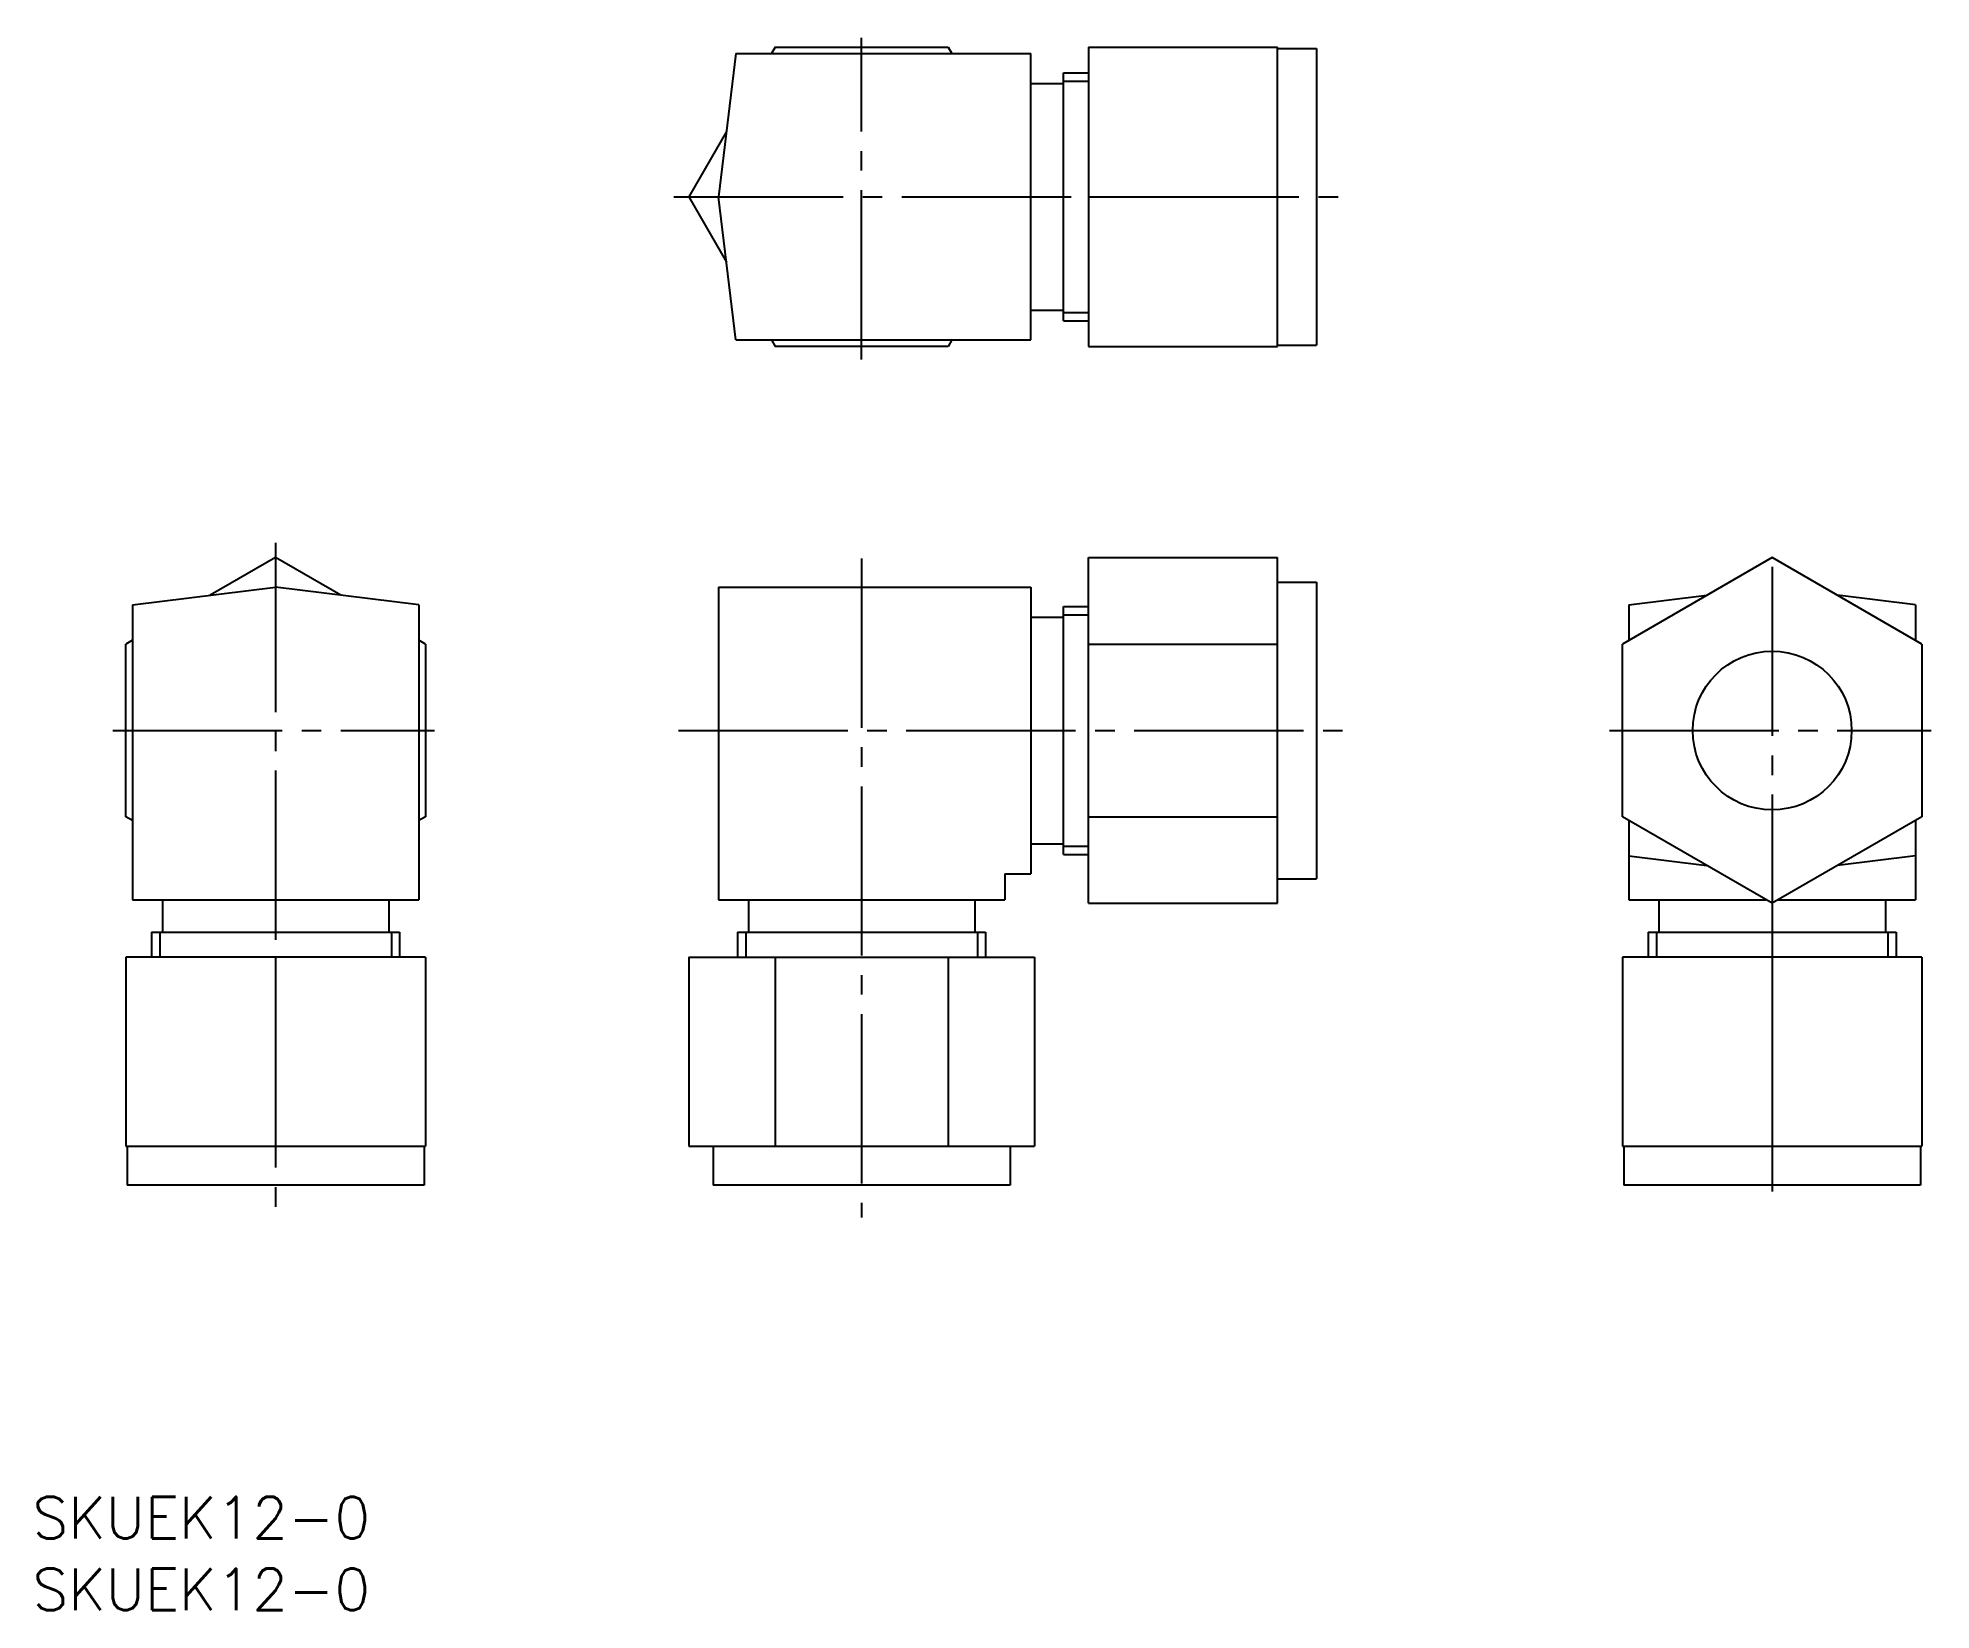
# Model space of a CAD drawing. Extents: x 48 to 193, y 48 to 169.
import ezdxf

# ---------------------------------------------------------------- set-up
doc = ezdxf.new("R2010")
doc.units = 0
doc.linetypes.add('CENTER', pattern=[17.5, 13, -1.5, 1.5, -1.5])
doc.layers.get('0').update_dxf_attribs({"linetype": 'CONTINUOUS'})
doc.layers.add('CENTER', color=1, linetype='CENTER')
doc.styles.get("Standard").update_dxf_attribs({"font": 'txt.shx', "bigfont": 'extfont.shx'})

msp = doc.modelspace()

# ---------------------------------------------------------------- linework, layer by layer
at = {"color": 7, "linetype": 'CONTINUOUS'}
for p, q in [((101.26, 167.49), (99.91, 156.49)), ((101.26, 167.49), (123.91, 167.49)), ((104.27, 167.99), (103.98, 167.49)), ((104.27, 167.99), (117.55, 167.99)), ((117.55, 167.99), (117.83, 167.49)), ((123.91, 145.49), (123.91, 167.49)), ((128.33, 167.99), (128.33, 144.99)), ((128.33, 167.99), (142.83, 167.99)), ((142.83, 144.99), (142.83, 167.99)), ((142.83, 167.89), (145.83, 167.89)), ((145.83, 167.89), (145.83, 145.09)), ((126.41, 166.02), (128.33, 166.02)), ((126.41, 146.97), (126.41, 166.02)), ((123.91, 165.19), (126.41, 165.19)), ((100.52, 161.51), (97.63, 156.49)), ((97.63, 156.49), (100.52, 151.48)), ((101.26, 145.49), (99.91, 156.49)), ((128.33, 156.49), (142.83, 156.49)), ((123.91, 147.79), (126.41, 147.79)), ((126.41, 146.97), (128.33, 146.97)), ((101.26, 145.49), (123.91, 145.49)), ((103.98, 145.49), (104.27, 144.99)), ((117.83, 145.49), (117.55, 144.99)), ((117.55, 144.99), (104.27, 144.99)), ((128.33, 144.99), (142.83, 144.99)), ((142.83, 145.09), (145.83, 145.09)), ((65.91, 128.77), (60.89, 125.88)), ((70.92, 125.88), (65.91, 128.77)), ((128.33, 102.22), (128.33, 128.77)), ((128.33, 128.77), (142.83, 128.77)), ((142.83, 102.22), (142.83, 128.77)), ((180.83, 128.77), (169.33, 122.13)), ((192.33, 122.13), (180.83, 128.77)), ((54.91, 125.14), (65.91, 126.49)), ((76.91, 125.14), (65.91, 126.49)), ((99.91, 126.49), (123.91, 126.49)), ((99.91, 126.49), (99.91, 102.49)), ((123.91, 126.49), (123.91, 104.49)), ((142.83, 126.89), (145.83, 126.89)), ((145.83, 126.89), (145.83, 104.09)), ((54.91, 125.14), (54.91, 102.49)), ((76.91, 125.14), (76.91, 102.49)), ((169.83, 125.14), (175.81, 125.88)), ((169.83, 125.14), (169.83, 122.42)), ((191.83, 125.14), (185.84, 125.88)), ((191.83, 125.14), (191.83, 122.42)), ((123.91, 124.19), (126.41, 124.19)), ((126.41, 125.02), (128.33, 125.02)), ((126.41, 105.97), (126.41, 125.02)), ((54.91, 122.42), (54.41, 122.13)), ((54.41, 108.86), (54.41, 122.13)), ((77.41, 122.13), (76.91, 122.42)), ((77.41, 122.13), (77.41, 108.86)), ((128.33, 122.13), (142.83, 122.13)), ((169.33, 108.86), (169.33, 122.13)), ((192.33, 122.13), (192.33, 108.86)), ((54.91, 108.57), (54.41, 108.86)), ((77.41, 108.86), (76.91, 108.57)), ((128.33, 108.86), (142.83, 108.86)), ((180.83, 102.22), (169.33, 108.86)), ((169.83, 108.57), (169.83, 102.49)), ((192.33, 108.86), (180.83, 102.22)), ((191.83, 108.57), (191.83, 102.49)), ((123.91, 106.79), (126.41, 106.79)), ((126.41, 105.97), (128.33, 105.97)), ((169.83, 105.85), (175.81, 105.11)), ((191.83, 105.85), (185.84, 105.11)), ((121.91, 104.49), (121.91, 102.49)), ((121.91, 104.49), (123.91, 104.49)), ((142.83, 104.09), (145.83, 104.09)), ((54.91, 102.49), (76.91, 102.49)), ((57.21, 102.49), (57.21, 99.99)), ((74.61, 102.49), (74.61, 99.99)), ((99.91, 102.49), (121.91, 102.49)), ((102.21, 102.49), (102.21, 99.99)), ((119.61, 102.49), (119.61, 99.99)), ((128.33, 102.22), (142.83, 102.22)), ((169.83, 102.49), (180.35, 102.49)), ((172.13, 102.49), (172.13, 99.99)), ((181.31, 102.49), (191.83, 102.49)), ((189.53, 102.49), (189.53, 99.99)), ((56.38, 99.99), (56.38, 98.07)), ((56.38, 99.99), (75.43, 99.99)), ((75.43, 99.99), (75.43, 98.07)), ((101.38, 99.99), (120.43, 99.99)), ((101.38, 99.99), (101.38, 98.07)), ((120.43, 99.99), (120.43, 98.07)), ((171.3, 99.99), (190.35, 99.99)), ((171.3, 99.99), (171.3, 98.07)), ((190.35, 99.99), (190.35, 98.07)), ((54.41, 98.07), (54.41, 83.57)), ((77.41, 98.07), (54.41, 98.07)), ((65.91, 98.07), (65.91, 83.57)), ((77.41, 98.07), (77.41, 83.57)), ((97.63, 98.07), (124.19, 98.07)), ((97.63, 98.07), (97.63, 83.57)), ((104.27, 98.07), (104.27, 83.57)), ((117.55, 98.07), (117.55, 83.57)), ((124.19, 98.07), (124.19, 83.57)), ((192.33, 98.07), (169.33, 98.07)), ((169.33, 98.07), (169.33, 83.57)), ((180.83, 98.07), (180.83, 83.57)), ((192.33, 98.07), (192.33, 83.57)), ((54.41, 83.57), (77.41, 83.57)), ((54.51, 83.57), (54.51, 80.57)), ((77.31, 83.57), (77.31, 80.57)), ((97.63, 83.57), (124.19, 83.57)), ((99.51, 83.57), (99.51, 80.57)), ((122.31, 83.57), (122.31, 80.57)), ((169.33, 83.57), (192.33, 83.57)), ((169.43, 83.57), (169.43, 80.57)), ((192.23, 83.57), (192.23, 80.57)), ((77.31, 80.57), (54.51, 80.57)), ((122.31, 80.57), (99.51, 80.57)), ((192.23, 80.57), (169.43, 80.57))]:
    msp.add_line(p, q, dxfattribs=at)
at = {"color": 3, "linetype": 'CONTINUOUS'}
for p, q in [((126.41, 165.38), (128.33, 165.38)), ((126.41, 147.6), (128.33, 147.6)), ((126.41, 124.38), (128.33, 124.38)), ((126.41, 106.6), (128.33, 106.6)), ((57.02, 99.99), (57.02, 98.07)), ((74.8, 99.99), (74.8, 98.07)), ((102.02, 99.99), (102.02, 98.07)), ((119.8, 99.99), (119.8, 98.07)), ((171.94, 99.99), (171.94, 98.07)), ((189.72, 99.99), (189.72, 98.07))]:
    msp.add_line(p, q, dxfattribs=at)
at = {"color": 7, "linetype": 'CONTINUOUS'}
msp.add_circle((180.83, 115.49), 6.1, dxfattribs=at)
at = {"layer": 'CENTER', "color": 1, "linetype": 'CENTER'}
for p, q in [((110.91, 144), (110.91, 168.7)), ((96.49, 156.49), (147.81, 156.49)), ((65.91, 129.91), (65.91, 77.47)), ((110.91, 128.7), (110.91, 78.07)), ((180.83, 128.07), (180.83, 78.66)), ((53.41, 115.49), (78.11, 115.49)), ((96.84, 115.49), (148.71, 115.49)), ((168.33, 115.49), (193.03, 115.49))]:
    msp.add_line(p, q, dxfattribs=at)

# ---------------------------------------------------------------- texts
at = {"color": 7, "linetype": 'CONTINUOUS'}
for p in [(47.24, 53.43), (47.24, 47.91)]:
    msp.add_text('SKUEK12-0', height=3.2, dxfattribs=at).set_placement(p)

doc.saveas('drawing.dxf')
